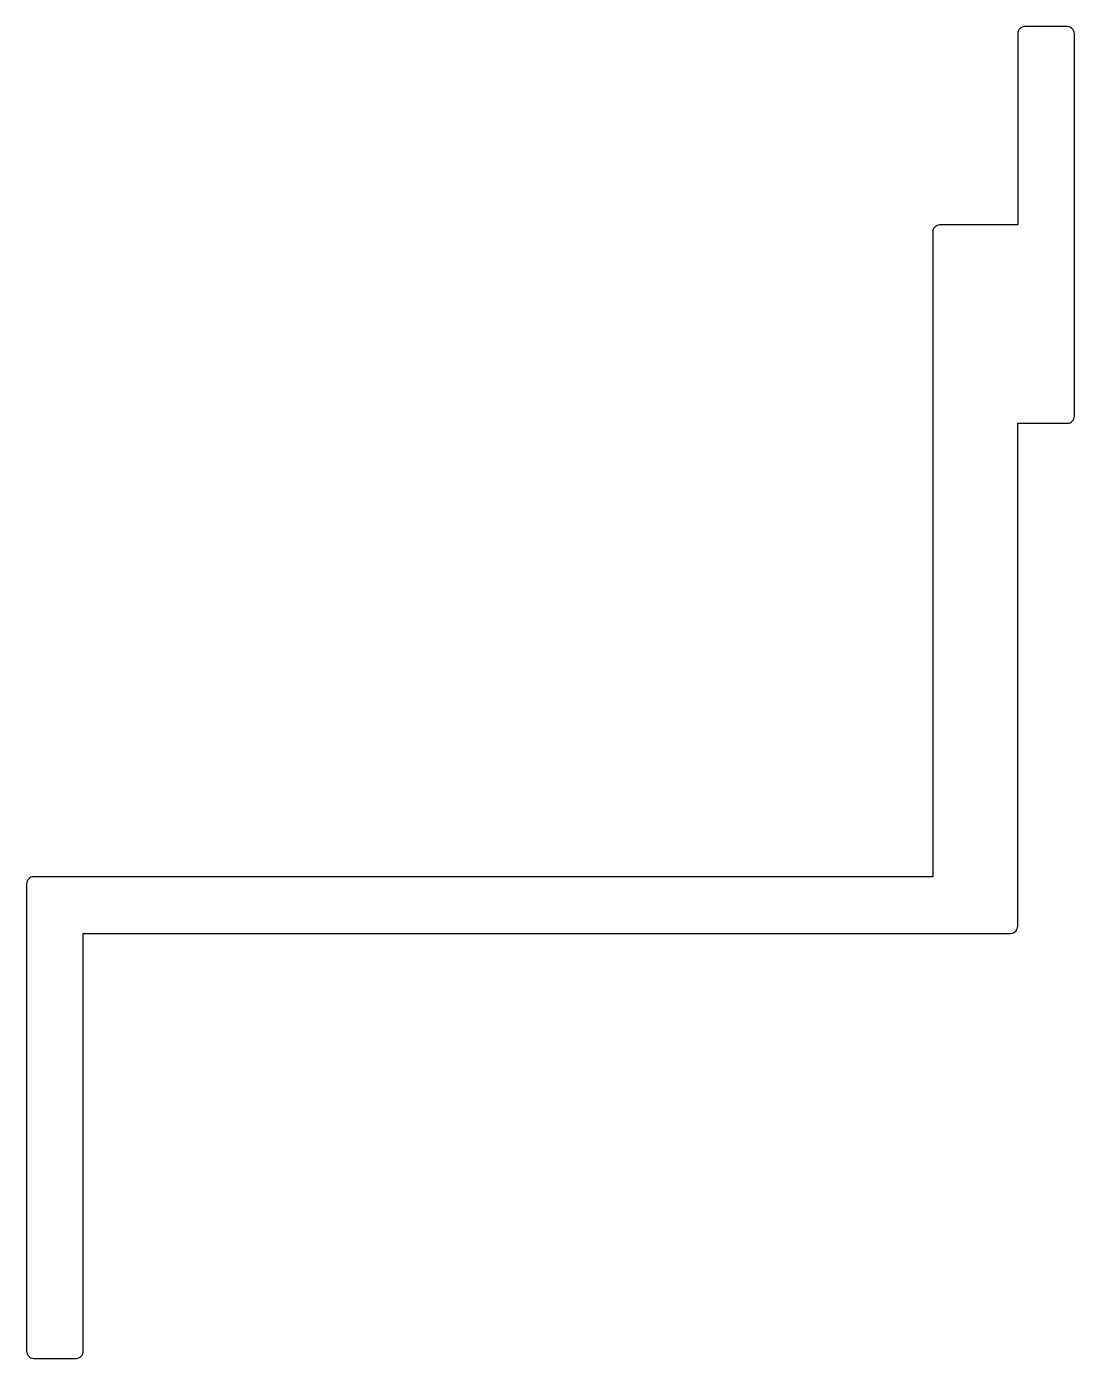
# Model space of a CAD drawing. Extents: x 277.8 to 314.8, y 279.2 to 326.2.
import ezdxf

# ---------------------------------------------------------------- set-up
doc = ezdxf.new("R2010")
doc.units = 0
doc.layers.get('0').update_dxf_attribs({"linetype": 'CONTINUOUS'})

msp = doc.modelspace()

# ---------------------------------------------------------------- linework, layer by layer
at = {"color": 0}
msp.add_lwpolyline([(312.796, 325.925), (312.796, 319.175), (310.046, 319.175, 0.414214), (309.796, 318.925), (309.796, 296.175), (278.046, 296.175, 0.414214), (277.796, 295.925), (277.796, 279.425, 0.414214), (278.046, 279.175), (279.546, 279.175, 0.414214), (279.796, 279.425), (279.796, 294.175), (312.546, 294.175, 0.414214), (312.796, 294.425), (312.796, 312.175), (314.546, 312.175, 0.414214), (314.796, 312.425), (314.796, 325.925, 0.414214), (314.546, 326.175), (313.046, 326.175, 0.414214)], format="xyb", close=True, dxfattribs=at)

doc.saveas('drawing.dxf')
